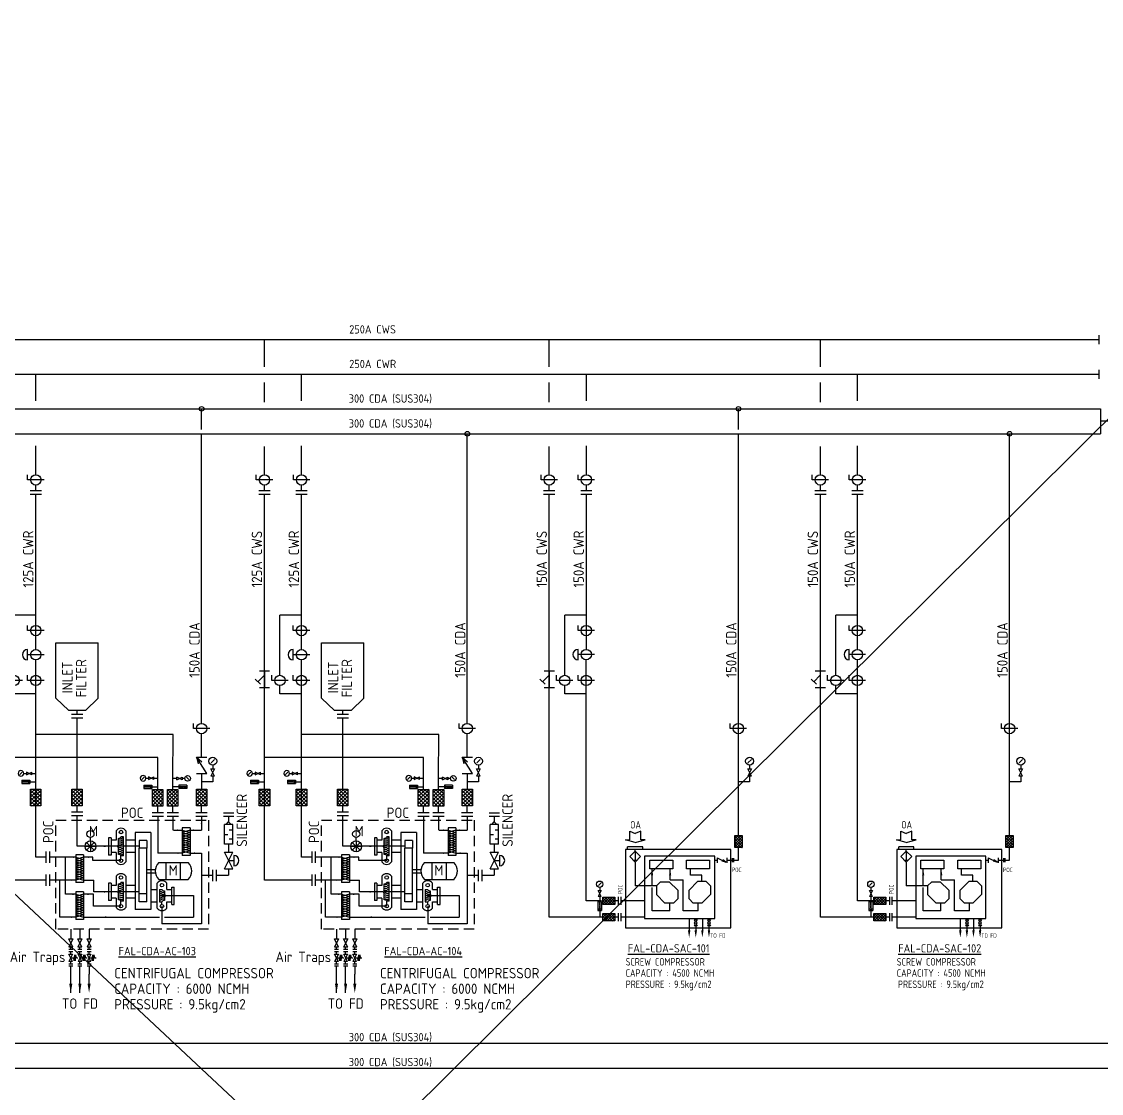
# Model space of a CAD drawing. Header units: millimetres. Extents: x -418 to 883, y -30 to 1351.
# Drawn here: x 184 to 444.1, y 337.2 to 595.3 of the extents above; entities that cross this region are included whole.
import ezdxf
from ezdxf.enums import TextEntityAlignment as Align

# ---------------------------------------------------------------- set-up
doc = ezdxf.new("R2010")
doc.units = ezdxf.units.MM
doc.header["$LTSCALE"] = 10
doc.linetypes.add('HIDDEN', pattern=[0.375, 0.25, -0.125])
for name, color, linetype in [('m-eqpm-txt', 4, 'Continuous'), ('U-CDA-EQ', 22, 'Continuous'), ('U-CDA-EQ-P2', 9, 'Continuous'), ('U-CDA-EQ-TXT', 4, 'Continuous'), ('U-CDA-PIPE', 203, 'Continuous'), ('U-CDA-TXT', 3, 'Continuous'), ('U-CDA-TXT-01', 3, 'Continuous'), ('U-CDA-V', 2, 'Continuous'), ('U-CH-PIPE', 130, 'Continuous'), ('U-CH-V', 2, 'Continuous'), ('U-CW-PIPE', 30, 'Continuous'), ('U-CW-TXT', 3, 'Continuous'), ('U-CW-V', 3, 'Continuous')]:
    doc.layers.add(name, color=color, linetype=linetype)
doc.styles.add('AA-TXT', font='isocp.shx', dxfattribs={"bigfont": 'chineset.shx'})

# ---------------------------------------------------------------- blocks, each defined once
blk = doc.blocks.new('A$C05D23F1C')
at = {"layer": 'U-CW-V', "color": 2}
for p, q in [((1.25, 0), (1.25, 3.95)), ((1.25, 3.95), (2.5, 3.95))]:
    blk.add_line(p, q, dxfattribs=at)
blk.add_circle((1.25, 1.98), 1.25, dxfattribs=at)
blk = doc.blocks.new('A$C5D640173')
at = {"layer": 'U-CDA-V'}
for p, q in [((0, 0), (0, 2.72)), ((0.88, 0), (0.88, 2.72))]:
    blk.add_line(p, q, dxfattribs=at)
blk = doc.blocks.new('A$C365B31E3')
at = {"layer": 'U-CH-V'}
h = blk.add_hatch(dxfattribs=at)
h.set_pattern_fill('ANSI37', color=2, scale=5, style=0)
h.set_pattern_definition([(45, (-252.0458, -353.4498), (-0.4419417, 0.4419417), []), (135, (-252.0458, -353.4498), (-0.4419417, -0.4419417), [])])
h.paths.add_polyline_path([(0, 2.5), (4, 2.5), (4, 0), (0, 0)])
at = {"layer": 'U-CH-V', "color": 2}
for p, q in [((0, 2.5), (4, 2.5)), ((0, 0), (0, 2.5)), ((4, 0), (0, 0)), ((4, 2.5), (4, 0))]:
    blk.add_line(p, q, dxfattribs=at)
blk = doc.blocks.new('A$C63832B58')
at = {"layer": 'U-CH-V'}
for p, q in [((-0.63, 2.56), (-0.63, -0.46)), ((-0.63, 2.56), (-0.63, -0.46)), ((-0.63, 2.56), (0.63, 2.56)), ((-0.63, 2.56), (0.63, 2.56)), ((-0.25, 2.15), (0.25, 2.15)), ((-0.25, 2.15), (0.25, 2.15)), ((-0.25, 1.65), (0.25, 1.65)), ((-0.25, 1.65), (0.25, 1.65)), ((-0.25, 1.14), (0.25, 1.14)), ((-0.25, 1.14), (0.25, 1.14)), ((-0.25, 0.64), (0.25, 0.64)), ((-0.25, 0.64), (0.25, 0.64)), ((0, 2.29), (0, 0.22)), ((0, 2.29), (0, 0.22)), ((0.63, 2.56), (0.63, -0.46)), ((0.63, 2.56), (0.63, -0.46)), ((-0.63, -0.46), (0.63, -0.46)), ((-0.63, -0.46), (0.63, -0.46)), ((0, -0.46), (0, -2.69)), ((0, -0.46), (0, -2.69))]:
    blk.add_line(p, q, dxfattribs=at)
blk.add_circle((0, 0), 0.223, dxfattribs=at)
blk.add_circle((0, 0), 0.223, dxfattribs=at)
blk = doc.blocks.new('A$C66643FB5')
at = {"layer": 'U-CW-V', "color": 2}
for p, q in [((0.6, 5.11), (1.52, 6.03)), ((1.06, 4.51), (1.06, 3.5)), ((1.56, 3.5), (0.56, 1.5)), ((1.56, 1.5), (0.56, 3.5)), ((0.56, 3.5), (1.56, 3.5)), ((1.56, 1.5), (0.56, 1.5)), ((1.06, 1.5), (1.06, 0))]:
    blk.add_line(p, q, dxfattribs=at)
blk.add_circle((1.06, 5.57), 1.06, dxfattribs=at)
blk = doc.blocks.new('A$Cd9908ede')
at = {"layer": 'U-CDA-EQ'}
h = blk.add_hatch(dxfattribs=at)
h.set_pattern_fill('ANSI37', color=2, scale=5, angle=-90, style=0)
h.set_pattern_definition([(315, (-350.45856, 305.08475), (0.4419417, 0.4419417), []), (45, (-350.45856, 305.08475), (-0.4419417, 0.4419417), [])])
h.paths.add_polyline_path([(5.5, 53.04), (5.5, 49.04), (2.99, 49.04), (2.99, 53.04)])
h = blk.add_hatch(dxfattribs=at)
h.set_pattern_fill('ANSI37', color=2, scale=5, angle=-90, style=0)
h.set_pattern_definition([(315, (-341.54004, 305.08475), (0.4419417, 0.4419417), []), (45, (-341.54004, 305.08475), (-0.4419417, 0.4419417), [])])
h.paths.add_polyline_path([(14.41, 53.04), (14.41, 49.04), (11.91, 49.04), (11.91, 53.04)])
h = blk.add_hatch(dxfattribs=at)
h.set_pattern_fill('ANSI37', color=2, scale=5, angle=-90, style=0)
h.set_pattern_definition([(315, (-331.60216, 305.08475), (0.4419417, 0.4419417), []), (45, (-331.60216, 305.08475), (-0.4419417, 0.4419417), [])])
h.paths.add_polyline_path([(24.35, 53.04), (24.35, 49.04), (21.85, 49.04), (21.85, 53.04)])
for p, q in [((18, 88.33), (28.2, 88.33)), ((18, 74.95), (18, 88.33)), ((28.2, 74.95), (28.2, 88.33)), ((18, 74.95), (21.1, 71.97)), ((28.2, 74.95), (25.1, 71.97)), ((25.1, 71.97), (21.1, 71.97)), ((23.1, 71.07), (23.1, 71.97)), ((58.4, 47.36), (60.83, 47.36)), ((58.4, 46.57), (60.83, 46.57)), ((60.62, 44.53), (58.6, 44.53)), ((58.6, 39.82), (58.6, 44.53)), ((59.01, 44.53), (59.61, 45.18)), ((59.61, 46.57), (59.61, 45.18)), ((60.22, 44.53), (59.61, 45.18)), ((60.62, 39.82), (60.62, 44.53)), ((32.49, 43.04), (32.49, 40.78)), ((34.86, 43.04), (34.86, 35.54)), ((37.11, 42.59), (37.11, 24.1)), ((40.84, 42.59), (37.11, 42.59)), ((40.84, 42.59), (40.84, 24.1)), ((46.34, 43.17), (48.46, 43.17)), ((48.46, 43.76), (48.46, 37.06)), ((50.32, 43.76), (48.46, 43.76)), ((48.46, 43.17), (50.32, 42.62)), ((50.32, 43.17), (48.46, 42.62)), ((50.32, 42.62), (48.46, 42.06)), ((48.46, 42.62), (50.32, 42.06)), ((48.46, 42.06), (50.32, 41.51)), ((50.32, 42.06), (48.46, 41.51)), ((50.32, 43.76), (50.32, 37.06)), ((50.32, 43.17), (53.1, 43.17)), ((58.6, 42.17), (59.4, 42.17)), ((59.78, 43.29), (60.62, 43.29)), ((32.83, 39.29), (24.02, 39.29)), ((25.01, 39.29), (27.64, 39.29)), ((25.4, 40.22), (27.26, 38.36)), ((25.4, 38.36), (27.26, 40.22)), ((26.33, 40.6), (26.33, 41.41)), ((26.33, 40.6), (26.33, 37.97)), ((30.71, 41.37), (30.71, 37.2)), ((31.3, 41.37), (30.71, 41.37)), ((31.3, 41.37), (31.3, 37.2)), ((32.49, 40.78), (31.3, 40.78)), ((33.08, 37.36), (33.08, 41.21)), ((34.28, 39.29), (33.08, 39.29)), ((34.28, 41.55), (33.68, 41.55)), ((34.28, 41.23), (33.85, 41.23)), ((34.28, 40.75), (33.85, 40.75)), ((34.28, 40.27), (33.85, 40.27)), ((34.28, 39.79), (33.85, 39.79)), ((34.28, 37.03), (34.28, 41.55)), ((38.04, 39.29), (34.28, 39.29)), ((37.11, 40.78), (34.86, 40.78)), ((39.91, 40.73), (38.04, 40.73)), ((38.04, 40.73), (38.04, 38.87)), ((39.91, 40.73), (39.91, 38.87)), ((50.32, 41.51), (48.46, 40.96)), ((48.46, 41.51), (50.32, 40.96)), ((48.46, 40.96), (50.32, 40.41)), ((50.32, 40.96), (48.46, 40.41)), ((50.32, 40.41), (48.46, 39.86)), ((48.46, 40.41), (50.32, 39.86)), ((48.46, 39.86), (50.32, 39.3)), ((50.32, 39.86), (48.46, 39.3)), ((50.32, 39.3), (48.46, 38.75)), ((48.46, 39.3), (50.32, 38.75)), ((60.62, 39.82), (58.6, 39.82)), ((59.78, 41.06), (60.62, 41.06)), ((20.34, 27.76), (20.34, 36.69)), ((22.83, 37.28), (22.83, 30.58)), ((24.69, 37.28), (22.83, 37.28)), ((24.69, 36.69), (22.83, 36.14)), ((22.83, 36.69), (24.69, 36.14)), ((24.69, 37.28), (24.69, 30.58)), ((26.94, 36.69), (24.69, 36.69)), ((26.94, 35.84), (26.94, 36.69)), ((31.3, 37.2), (30.71, 37.2)), ((32.49, 37.8), (31.3, 37.8)), ((32.49, 37.8), (32.49, 35.54)), ((33.68, 36.27), (33.68, 37.03)), ((34.28, 37.03), (33.68, 37.03)), ((34.28, 38.79), (33.85, 38.79)), ((34.28, 38.31), (33.85, 38.31)), ((34.28, 37.83), (33.85, 37.83)), ((34.28, 37.35), (33.85, 37.35)), ((37.11, 37.8), (34.86, 37.8)), ((38.04, 27.82), (38.04, 38.87)), ((39.91, 38.87), (38.04, 38.87)), ((39.91, 27.82), (39.91, 38.87)), ((48.46, 37.65), (42.56, 37.65)), ((48.46, 37.65), (46.34, 37.65)), ((48.46, 38.75), (50.32, 38.2)), ((50.32, 38.75), (48.46, 38.2)), ((50.32, 38.2), (48.46, 37.65)), ((48.46, 38.2), (50.32, 37.65)), ((50.32, 37.06), (48.46, 37.06)), ((50.32, 37.65), (53.1, 37.65)), ((53.1, 37.65), (53.1, 20.63)), ((60.59, 33.86), (58.59, 37.86)), ((58.59, 33.86), (60.59, 37.86)), ((58.59, 37.86), (60.59, 37.86)), ((60.59, 37.86), (60.59, 37.86)), ((60.85, 37.11), (60.85, 34.6)), ((22.83, 36.14), (24.69, 35.59)), ((24.69, 36.14), (22.83, 35.59)), ((24.69, 35.59), (22.83, 35.03)), ((22.83, 35.59), (24.69, 35.03)), ((22.83, 35.03), (24.69, 34.48)), ((24.69, 35.03), (22.83, 34.48)), ((24.69, 34.48), (22.83, 33.93)), ((22.83, 34.48), (24.69, 33.93)), ((22.83, 33.93), (24.69, 33.38)), ((24.69, 33.93), (22.83, 33.38)), ((33.68, 35.84), (26.94, 35.84)), ((42.79, 35.39), (49.9, 35.39)), ((44.52, 35.39), (44.52, 31.31)), ((47.98, 35.39), (47.98, 31.31)), ((58.59, 33.86), (60.59, 33.86)), ((59.59, 35.86), (60.85, 35.86)), ((24.69, 33.38), (22.83, 32.83)), ((22.83, 33.38), (24.69, 32.83)), ((22.83, 32.83), (24.69, 32.27)), ((24.69, 32.83), (22.83, 32.27)), ((24.69, 32.27), (22.83, 31.72)), ((22.83, 32.27), (24.69, 31.72)), ((22.83, 31.72), (24.69, 31.17)), ((24.69, 31.72), (22.83, 31.17)), ((32.49, 32.08), (32.49, 29.82)), ((34.86, 32.08), (34.86, 24.58)), ((39.91, 33.72), (41.97, 33.72)), ((39.91, 32.91), (41.97, 32.91)), ((42.79, 31.31), (49.9, 31.31)), ((18.93, 22.24), (18.93, 31.17)), ((24.69, 30.58), (22.83, 30.58)), ((24.69, 31.17), (27.12, 31.17)), ((27.12, 28.33), (27.12, 31.17)), ((30.71, 30.42), (30.71, 26.25)), ((31.3, 30.42), (30.71, 30.42)), ((31.3, 30.42), (31.3, 26.25)), ((32.49, 29.82), (31.3, 29.82)), ((33.08, 26.4), (33.08, 30.26)), ((34.28, 30.59), (33.68, 30.59)), ((34.28, 30.27), (33.85, 30.27)), ((34.28, 29.79), (33.85, 29.79)), ((34.28, 29.31), (33.85, 29.31)), ((34.28, 28.83), (33.85, 28.83)), ((34.28, 26.07), (34.28, 30.59)), ((37.11, 29.82), (34.86, 29.82)), ((40.84, 28.9), (42.37, 28.9)), ((42.37, 24.43), (42.37, 30.39)), ((42.96, 28.9), (42.96, 25.92)), ((42.96, 28.9), (43.56, 28.9)), ((44.74, 28.9), (44.74, 30.39)), ((44.74, 28.9), (45.93, 28.9)), ((45.93, 25.32), (45.93, 29.49)), ((45.93, 29.49), (46.53, 29.49)), ((46.53, 25.32), (46.53, 29.49)), ((22.83, 27.76), (20.34, 27.76)), ((22.83, 28.35), (22.83, 21.65)), ((24.69, 28.35), (22.83, 28.35)), ((22.83, 27.76), (24.69, 27.21)), ((24.69, 27.76), (22.83, 27.21)), ((24.69, 27.21), (22.83, 26.65)), ((22.83, 27.21), (24.69, 26.65)), ((22.83, 26.65), (24.69, 26.1)), ((24.69, 26.65), (22.83, 26.1)), ((24.69, 26.1), (22.83, 25.55)), ((22.83, 26.1), (24.69, 25.55)), ((24.69, 28.35), (24.69, 21.65)), ((27.09, 27.76), (24.69, 27.76)), ((27.09, 24.87), (27.09, 27.76)), ((32.79, 28.33), (27.12, 28.33)), ((31.3, 26.25), (30.71, 26.25)), ((32.49, 26.84), (31.3, 26.84)), ((32.49, 26.84), (32.49, 24.58)), ((34.28, 28.33), (33.08, 28.33)), ((33.68, 25.31), (33.68, 26.07)), ((34.28, 26.07), (33.68, 26.07)), ((34.28, 27.83), (33.85, 27.83)), ((34.28, 27.35), (33.85, 27.35)), ((34.28, 26.87), (33.85, 26.87)), ((34.28, 26.39), (33.85, 26.39)), ((38.04, 28.33), (34.28, 28.33)), ((37.11, 26.84), (34.86, 26.84)), ((39.91, 27.82), (38.04, 27.82)), ((38.04, 25.96), (38.04, 27.82)), ((39.91, 25.96), (39.91, 27.82)), ((42.96, 28.39), (43.38, 28.39)), ((42.96, 27.9), (43.38, 27.9)), ((42.96, 27.41), (44.15, 27.41)), ((42.96, 26.91), (43.38, 26.91)), ((42.96, 26.43), (43.38, 26.43)), ((44.15, 28.56), (44.15, 26.25)), ((44.41, 27.41), (51.13, 27.41)), ((51.13, 27.41), (51.13, 22.24)), ((22.83, 25.55), (24.69, 25)), ((24.69, 25.55), (22.83, 25)), ((24.69, 25), (22.83, 24.45)), ((22.83, 25), (24.69, 24.45)), ((22.83, 24.45), (24.69, 23.89)), ((24.69, 24.45), (22.83, 23.89)), ((24.69, 23.89), (22.83, 23.34)), ((22.83, 23.89), (24.69, 23.34)), ((33.68, 24.87), (27.09, 24.87)), ((40.84, 24.1), (37.11, 24.1)), ((39.91, 25.96), (38.04, 25.96)), ((40.84, 25.92), (42.37, 25.92)), ((42.96, 25.92), (43.56, 25.92)), ((43.56, 25.3), (43.56, 25.92)), ((43.56, 24.87), (43.56, 20.63)), ((44.74, 24.43), (44.74, 25.92)), ((44.74, 25.92), (45.93, 25.92)), ((45.93, 25.32), (46.53, 25.32)), ((22.83, 22.24), (18.93, 22.24)), ((22.83, 23.34), (24.69, 22.79)), ((24.69, 23.34), (22.83, 22.79)), ((24.69, 22.79), (22.83, 22.24)), ((22.83, 22.79), (24.69, 22.24)), ((24.69, 21.65), (22.83, 21.65)), ((24.69, 22.24), (42.98, 22.24)), ((44.13, 22.24), (51.13, 22.24)), ((53.1, 20.63), (43.56, 20.63))]:
    blk.add_line(p, q, dxfattribs=at)
at = {"layer": 'U-CDA-EQ', "color": 2}
for p, q in [((24.46, 71.07), (21.74, 71.07)), ((24.46, 70.18), (21.74, 70.18)), ((2.99, 49.04), (2.99, 53.04)), ((2.99, 53.04), (5.5, 53.04)), ((5.5, 53.04), (5.5, 49.04)), ((11.91, 49.04), (11.91, 53.04)), ((11.91, 53.04), (14.41, 53.04)), ((14.41, 53.04), (14.41, 49.04)), ((21.85, 49.04), (21.85, 53.04)), ((21.85, 53.04), (24.35, 53.04)), ((24.35, 53.04), (24.35, 49.04)), ((5.5, 49.04), (2.99, 49.04)), ((14.41, 49.04), (11.91, 49.04)), ((24.46, 47.48), (21.74, 47.48)), ((24.35, 49.04), (21.85, 49.04)), ((24.46, 46.6), (21.74, 46.6))]:
    blk.add_line(p, q, dxfattribs=at)
at = {"layer": 'U-CDA-EQ', "color": 22}
for p, q in [((23.1, 39.29), (23.1, 46.6)), ((25.01, 39.29), (23.1, 39.29))]:
    blk.add_line(p, q, dxfattribs=at)
at = {"layer": 'U-CDA-EQ', "color": 9}
blk.add_line((23.1, 39.29), (23.1, 44.4), dxfattribs=at)
at = {"layer": 'U-CDA-EQ', "color": 22, "linetype": 'HIDDEN'}
blk.add_lwpolyline([(17.99, 19.33), (17.99, 45.56), (54.74, 45.56), (54.74, 19.33)], close=True, dxfattribs=at)
at = {"layer": 'U-CDA-EQ'}
for points in [[(53.1, 45.88, 0, 0.394, 0), (53.1, 44.7, 0, 0, 0)], [(48.46, 43.17, 0, 0.394, 0), (47.28, 43.17, 0, 0, 0)], [(52.32, 43.17, 0, 0.394, 0), (51.14, 43.17, 0, 0, 0)], [(30.71, 39.29, 0, 0.394, 0), (29.52, 39.29, 0, 0, 0)], [(24.69, 36.69, 0, 0.394, 0), (25.87, 36.69, 0, 0, 0)], [(46.34, 37.65, 0, 0.394, 0), (47.52, 37.65, 0, 0, 0)], [(50.32, 37.65, 0, 0.394, 0), (51.5, 37.65, 0, 0, 0)], [(22.83, 31.17, 0, 0.394, 0), (21.64, 31.17, 0, 0, 0)], [(24.69, 27.76, 0, 0.394, 0), (25.87, 27.76, 0, 0, 0)], [(30.75, 28.33, 0, 0.394, 0), (29.57, 28.33, 0, 0, 0)], [(46.53, 27.41, 0, 0.394, 0), (47.71, 27.41, 0, 0, 0)], [(22.83, 22.24, 0, 0.394, 0), (21.64, 22.24, 0, 0, 0)], [(31.02, 22.24, 0, 0.394, 0), (29.84, 22.24, 0, 0, 0)]]:
    blk.add_lwpolyline(points, format="xyseb", dxfattribs=at)
at = {"layer": 'U-CDA-EQ', "color": 9}
for points in [[(21.09, 36.69, 0, 0.394, 0), (22.27, 36.69, 0, 0, 0)], [(21.09, 27.76, 0, 0.394, 0), (22.27, 27.76, 0, 0, 0)]]:
    blk.add_lwpolyline(points, format="xyseb", dxfattribs=at)
at = {"layer": 'U-CDA-EQ'}
for centre, radius in [((26.33, 42.26), 0.845), ((33.68, 42.73), 0.429), ((26.33, 39.29), 1.31), ((33.68, 35.84), 0.429), ((33.68, 31.78), 0.429), ((43.56, 29.94), 0.429), ((33.68, 24.88), 0.429), ((43.56, 24.87), 0.429)]:
    blk.add_circle(centre, radius, dxfattribs=at)
for centre, radius, start, end in [((33.68, 42.17), 1.47, 36.1978, 143.8022), ((33.08, 39.29), 0.253, 90, 270), ((33.15, 41.8), 0.589, 263.7967, 334.7013), ((33.36, 41.86), 0.807, 250.2833, 308.0313), ((33.36, 41.38), 0.807, 250.2833, 308.0313), ((33.36, 40.9), 0.807, 250.2833, 308.0313), ((33.36, 40.42), 0.807, 250.2833, 308.0313), ((33.36, 38.15), 0.807, 51.9687, 109.7167), ((33.36, 37.67), 0.807, 51.9687, 109.7167), ((33.36, 37.19), 0.807, 51.9687, 109.7167), ((33.36, 36.71), 0.807, 51.9687, 109.7167), ((33.15, 36.77), 0.589, 25.2987, 96.2033), ((60.85, 35.86), 1.26, 270, 90), ((33.68, 36.4), 1.47, 216.1978, 323.8022), ((44.82, 33.35), 2.88, 135, 225), ((47.86, 33.35), 2.88, 315, 45), ((33.68, 31.22), 1.47, 36.1978, 143.8022), ((33.15, 30.84), 0.589, 263.7967, 334.7013), ((33.36, 30.91), 0.807, 250.2833, 308.0313), ((33.36, 30.43), 0.807, 250.2833, 308.0313), ((33.36, 29.95), 0.807, 250.2833, 308.0313), ((33.36, 29.47), 0.807, 250.2833, 308.0313), ((43.56, 29.52), 1.47, 36.1978, 143.8022), ((44.09, 29.15), 0.589, 205.2987, 276.2033), ((33.08, 28.33), 0.253, 90, 270), ((33.36, 27.2), 0.807, 51.9687, 109.7167), ((33.36, 26.72), 0.807, 51.9687, 109.7167), ((33.36, 26.24), 0.807, 51.9687, 109.7167), ((33.36, 25.75), 0.807, 51.9687, 109.7167), ((33.15, 25.82), 0.589, 25.2987, 96.2033), ((43.88, 29.02), 0.807, 231.9687, 289.7167), ((43.88, 28.54), 0.807, 231.9687, 289.7167), ((43.88, 26.27), 0.807, 70.2833, 128.0313), ((43.88, 25.79), 0.807, 70.2833, 128.0313), ((44.09, 25.67), 0.589, 83.7967, 154.7013), ((44.15, 27.41), 0.253, 270, 90), ((33.68, 25.45), 1.47, 216.1978, 323.8022), ((43.56, 25.29), 1.47, 216.1978, 323.8022)]:
    blk.add_arc(centre, radius, start, end, dxfattribs=at)
at = {"layer": 'U-CDA-EQ-P2'}
for p, q in [((42.56, 46.46), (42.56, 37.65)), ((46.16, 46.46), (46.16, 43.17)), ((53.1, 46.46), (53.1, 43.17)), ((22.83, 36.69), (16.49, 36.69)), ((55.78, 32.28), (53.1, 32.28)), ((22.83, 31.17), (16.49, 31.17))]:
    blk.add_line(p, q, dxfattribs=at)
at = {"layer": 'U-CDA-PIPE'}
for p, q in [((53.1, 68.98), (53.1, 138.66)), ((23.1, 53.04), (23.1, 70.18)), ((53.1, 60.8), (53.1, 66.29)), ((53.1, 56.8), (53.1, 53.05)), ((23.1, 47.48), (23.1, 49.04)), ((53.1, 47.34), (53.1, 49.05)), ((59.59, 39.82), (59.59, 37.86)), ((59.59, 33.86), (59.59, 32.32)), ((56.66, 32.32), (59.59, 32.32))]:
    blk.add_line(p, q, dxfattribs=at)
at = {"layer": 'U-CDA-V'}
for p, q in [((5.48, 81.44), (3.01, 81.44)), ((4.23, 81.44), (4.23, 77.44)), ((2.01, 79.57), (3.28, 78.31)), ((2.01, 79.57), (3.28, 78.31)), ((4.23, 80.53), (2.64, 78.94)), ((5.48, 77.44), (3.01, 77.44)), ((51.85, 60.8), (53.13, 59.68)), ((51.85, 60.8), (52.29, 59.15)), ((51.85, 60.8), (54.35, 60.8)), ((54.35, 56.8), (51.85, 60.8)), ((55.39, 59.4), (56.21, 60.22)), ((56.24, 57.96), (55.35, 56.17)), ((56.24, 56.17), (55.35, 57.96)), ((55.35, 57.96), (56.24, 57.96)), ((55.8, 58.86), (55.8, 57.96)), ((51.85, 56.8), (54.35, 56.8)), ((55.8, 54.82), (53.1, 54.82)), ((56.24, 56.17), (55.35, 56.17)), ((55.8, 56.17), (55.8, 54.82))]:
    blk.add_line(p, q, dxfattribs=at)
blk.add_circle((55.8, 59.81), 0.952, dxfattribs=at)
at = {"layer": 'U-CH-PIPE'}
for p, q in [((4.24, 128.78), (4.24, 134.91)), ((13.18, 128.78), (13.18, 135.2)), ((4.24, 124.98), (4.24, 126.18)), ((13.18, 124.98), (13.18, 126.18)), ((4.24, 31.17), (4.24, 124.1)), ((13.18, 86.7), (13.18, 124.1)), ((7.97, 80.49), (7.97, 94.93)), ((13.16, 94.93), (7.97, 94.93)), ((13.16, 36.69), (13.16, 84.2)), ((7.97, 75.98), (7.97, 77.99)), ((13.16, 75.98), (7.97, 75.98)), ((46.22, 66.24), (13.16, 66.24)), ((46.16, 55.63), (46.22, 66.24)), ((42.56, 60.72), (4.24, 60.72)), ((42.56, 53), (42.56, 60.72)), ((46.16, 53), (46.16, 55.63)), ((15.61, 36.69), (13.16, 36.69)), ((15.61, 31.17), (4.24, 31.17))]:
    blk.add_line(p, q, dxfattribs=at)
at = {"layer": 'U-CH-PIPE', "linetype": 'HIDDEN'}
for p, q in [((42.56, 47.29), (42.56, 49)), ((46.16, 47.29), (46.16, 49))]:
    blk.add_line(p, q, dxfattribs=at)
at = {"layer": 'U-CH-V'}
for p, q in [((22.09, 17.03), (21.09, 15.03)), ((22.09, 15.03), (21.09, 17.03)), ((21.09, 17.03), (22.09, 17.03)), ((23.29, 17.03), (24.29, 17.03)), ((24.29, 15.03), (23.29, 17.03)), ((24.29, 17.03), (23.29, 15.03)), ((26.5, 17.03), (25.5, 15.03)), ((26.5, 15.03), (25.5, 17.03)), ((25.5, 17.03), (26.5, 17.03)), ((22.09, 15.03), (21.09, 15.03)), ((21.09, 14.51), (22.09, 14.51)), ((22.09, 13.89), (21.09, 13.89)), ((22.04, 11.52), (21.14, 13.31)), ((22.04, 13.31), (21.14, 11.52)), ((21.14, 13.31), (22.04, 13.31)), ((22.37, 11.7), (22.53, 13.12)), ((22.69, 11.7), (22.53, 13.12)), ((22.69, 11.7), (22.84, 13.12)), ((23, 12.41), (22.84, 13.12)), ((24.29, 15.03), (23.29, 15.03)), ((23.29, 14.51), (24.29, 14.51)), ((24.29, 13.89), (23.29, 13.89)), ((23.35, 13.31), (24.24, 13.31)), ((24.24, 13.31), (23.35, 11.52)), ((24.24, 11.52), (23.35, 13.31)), ((24.58, 11.7), (24.74, 13.12)), ((24.89, 11.7), (24.74, 13.12)), ((24.89, 11.7), (25.05, 13.12)), ((25.21, 12.41), (25.05, 13.12)), ((26.5, 15.03), (25.5, 15.03)), ((25.5, 14.51), (26.5, 14.51)), ((26.5, 13.89), (25.5, 13.89)), ((26.45, 11.52), (25.55, 13.31)), ((26.45, 13.31), (25.55, 11.52)), ((25.55, 13.31), (26.45, 13.31)), ((26.78, 11.7), (26.94, 13.12)), ((27.1, 11.7), (26.94, 13.12)), ((27.1, 11.7), (27.26, 13.12)), ((27.41, 12.41), (27.26, 13.12)), ((21.09, 11.02), (22.09, 11.02)), ((22.04, 11.52), (21.14, 11.52)), ((21.59, 12.41), (22.29, 12.41)), ((22.37, 11.7), (22.29, 12.41)), ((23, 12.41), (23.32, 12.41)), ((23.29, 11.02), (24.29, 11.02)), ((24.24, 11.52), (23.35, 11.52)), ((23.79, 12.41), (24.5, 12.41)), ((24.58, 11.7), (24.5, 12.41)), ((25.21, 12.41), (25.52, 12.41)), ((25.5, 11.02), (26.5, 11.02)), ((26.45, 11.52), (25.55, 11.52)), ((26, 12.41), (26.71, 12.41)), ((26.78, 11.7), (26.71, 12.41)), ((27.41, 12.41), (27.73, 12.41)), ((22.09, 10.4), (21.09, 10.4)), ((24.29, 10.4), (23.29, 10.4)), ((26.5, 10.4), (25.5, 10.4))]:
    blk.add_line(p, q, dxfattribs=at)
for points in [[(21.59, 3.97, 0, 0.737, 0), (21.59, 6.18, 0, 0, 0)], [(23.79, 3.97, 0, 0.737, 0), (23.79, 6.18, 0, 0, 0)], [(26, 3.97, 0, 0.737, 0), (26, 6.18, 0, 0, 0)]]:
    blk.add_lwpolyline(points, format="xyseb", dxfattribs=at)
at = {"layer": 'U-CW-PIPE', "color": 22}
for p, q in [((21.59, 19.33), (21.59, 17.03)), ((23.79, 19.33), (23.79, 17.03)), ((26, 19.33), (26, 17.03))]:
    blk.add_line(p, q, dxfattribs=at)
at = {"layer": 'U-CW-PIPE'}
for p, q in [((21.59, 14.51), (21.59, 15.03)), ((21.59, 13.31), (21.59, 13.89)), ((23.79, 14.51), (23.79, 15.03)), ((23.79, 13.31), (23.79, 13.89)), ((26, 14.51), (26, 15.03)), ((26, 13.31), (26, 13.89)), ((21.59, 11.02), (21.59, 11.52)), ((23.79, 11.02), (23.79, 11.52)), ((26, 11.02), (26, 11.52)), ((21.59, 8.53), (21.59, 10.4)), ((21.59, 3.97), (21.59, 8.53)), ((23.79, 3.97), (23.79, 10.4)), ((26, 10.4), (26, 8.53)), ((26, 6.18), (26, 8.53))]:
    blk.add_line(p, q, dxfattribs=at)
at = {"layer": 'U-CW-V', "color": 2}
for p, q in [((11.19, 84.2), (11.19, 86.71)), ((15.14, 85.45), (11.19, 85.45))]:
    blk.add_line(p, q, dxfattribs=at)
blk.add_circle((13.16, 85.45), 1.25, dxfattribs=at)
blk.add_arc((11.19, 85.45), 1.25, 90, 270, dxfattribs=at)
at = {"layer": 'U-CDA-TXT', "rotation": 90}
for p in [(43.91, 46.46), (47.52, 46.46), (54.46, 46.46)]:
    blk.add_blockref('A$C5D640173', p, dxfattribs=at)
at = {"layer": 'U-CDA-V'}
for name, p, rotation in [('A$C05D23F1C', (6.22, 126.28), 90), ('A$C05D23F1C', (15.15, 126.28), 90), ('A$C5D640173', (2.88, 124.98), 270), ('A$C5D640173', (11.82, 124.98), 270), ('A$C05D23F1C', (55.08, 66.39), 90), ('A$C365B31E3', (51.85, 53.05), 270), ('A$C5D640173', (16.49, 38.05), 180), ('A$C5D640173', (16.49, 32.53), 180)]:
    blk.add_blockref(name, p, dxfattribs=dict(at, rotation=rotation))
at = {"layer": 'U-CDA-V', "linetype": 'HIDDEN'}
for name, p, rotation in [('A$C05D23F1C', (15.14, 89.99), 90), ('A$C05D23F1C', (9.94, 77.99), 90), ('A$C05D23F1C', (15.14, 77.99), 90), ('A$C365B31E3', (41.3, 53), 270), ('A$C365B31E3', (44.91, 53), 270)]:
    blk.add_blockref(name, p, dxfattribs=dict(at, rotation=rotation))
at = {"layer": 'U-CDA-V', "zscale": 0.6399999999999864}
for name, p, xscale, yscale, rotation in [('A$C66643FB5', (4.24, 57.54), -0.6399999999999879, 0.6399999999999879, 90), ('A$C66643FB5', (13.16, 57.54), -0.6399999999999879, 0.6399999999999879, 90), ('A$C63832B58', (2.52, 54.83), -0.6399999999999879, 0.6399999999999879, 90), ('A$C63832B58', (11.44, 54.83), -0.6399999999999879, 0.6399999999999879, 90), ('A$C66643FB5', (42.56, 56.36), -0.6399999999999879, 0.6399999999999879, 90), ('A$C66643FB5', (46.17, 56.34), 0.6399999999999864, 0.6399999999999864, 270), ('A$C63832B58', (40.84, 53.65), -0.6399999999999879, 0.6399999999999879, 90), ('A$C63832B58', (47.89, 53.63), 0.6399999999999864, 0.6399999999999864, 270)]:
    blk.add_blockref(name, p, dxfattribs=dict(at, xscale=xscale, yscale=yscale, rotation=rotation))
at = {"layer": 'U-CDA-V', "xscale": -1}
blk.add_blockref('A$C5D640173', (56.66, 30.92), dxfattribs=at)
at = {"layer": 'U-CDA-EQ', "style": 'AA-TXT'}
for s, p in [('INLET', (22.02, 76.12)), ('FILTER', (25.33, 75.19))]:
    blk.add_text(s, height=2.5, rotation=90, dxfattribs=at).set_placement(p)
for p in [(25.95, 41.71), (45.16, 32.26)]:
    blk.add_text('M', height=2.5, dxfattribs=at).set_placement(p)
at = {"layer": 'U-CDA-EQ-TXT', "color": 3, "style": 'AA-TXT'}
for s, p in [('CENTRIFUGAL COMPRESSOR', (32.06, 7.5)), ('CAPACITY : 6000 NCMH', (32.06, 3.75)), ('PRESSURE : 9.5kg/cm2', (32.06, 0))]:
    blk.add_text(s, height=2.5, dxfattribs=at).set_placement(p)
at = {"layer": 'U-CDA-TXT', "style": 'AA-TXT'}
blk.add_text('POC', height=2.5, dxfattribs=at).set_placement((33.69, 46.13))
blk.add_text('POC', height=2.5, rotation=90, dxfattribs=at).set_placement((17.42, 40.1))
at = {"layer": 'U-CDA-TXT-01', "style": 'AA-TXT'}
for s, p in [('125A CWS', (3.67, 101.64)), ('125A CWR', (12.58, 101.62))]:
    blk.add_text(s, height=2.5, rotation=90, dxfattribs=at).set_placement(p)
blk.add_text('150A CDA', height=2.5, rotation=90, dxfattribs=at).set_placement((51.38, 86.57), align=Align.MIDDLE_CENTER)
for s, p in [('Air Traps', (6.89, 11.41)), ('TO FD', (19.47, 0.16))]:
    blk.add_text(s, height=2.5, dxfattribs=at).set_placement(p)
at = {"layer": 'U-CW-TXT', "style": 'AA-TXT'}
blk.add_text('SILENCER', height=2.5, rotation=90, dxfattribs=at).set_placement((64.06, 39.2))

msp = doc.modelspace()

# ---------------------------------------------------------------- linework, layer by layer
at = {"layer": 'U-CDA-EQ'}
for p, q in [((331.82, 397.64), (329.46, 398.28)), ((329.46, 398.28), (330.5, 398.28)), ((330.5, 400.33), (331.82, 399.79)), ((330.5, 398.28), (330.5, 400.33)), ((333.14, 400.33), (331.82, 399.79)), ((331.82, 397.64), (334.19, 398.28)), ((333.14, 398.28), (333.14, 400.33)), ((334.19, 398.28), (333.14, 398.28)), ((397.13, 397.64), (394.77, 398.28)), ((394.77, 398.28), (395.82, 398.28)), ((395.82, 400.33), (397.13, 399.79)), ((395.82, 398.28), (395.82, 400.33)), ((398.45, 400.33), (397.13, 399.79)), ((397.13, 397.64), (399.5, 398.28)), ((398.45, 398.28), (398.45, 400.33)), ((399.5, 398.28), (398.45, 398.28)), ((354.85, 395.94), (329.52, 395.94)), ((329.52, 395.94), (329.52, 377.06)), ((333.64, 396.55), (330, 396.55)), ((330, 395.94), (330, 396.55)), ((330.52, 394.2), (331.82, 395.51)), ((331.82, 395.51), (331.82, 395.94)), ((331.82, 395.51), (333.12, 394.2)), ((331.82, 395.51), (331.82, 393.37)), ((333.64, 395.94), (333.64, 396.55)), ((354.85, 377.06), (354.85, 395.94)), ((420.16, 395.94), (394.83, 395.94)), ((394.83, 395.94), (394.83, 377.06)), ((398.96, 396.55), (395.31, 396.55)), ((395.31, 395.94), (395.31, 396.55)), ((395.83, 394.2), (397.13, 395.51)), ((397.13, 395.51), (397.13, 395.94)), ((397.13, 395.51), (398.44, 394.2)), ((397.13, 395.51), (397.13, 393.37)), ((398.96, 395.94), (398.96, 396.55)), ((420.16, 377.06), (420.16, 395.94)), ((330.52, 394.2), (331.82, 392.9)), ((331.35, 393.37), (332.3, 393.37)), ((331.82, 392.9), (333.12, 394.2)), ((331.82, 392.9), (331.82, 387.13)), ((350.97, 394.35), (334.08, 394.35)), ((334.08, 394.35), (334.08, 379.29)), ((335.31, 393.32), (340.85, 393.32)), ((335.31, 391.26), (335.31, 393.32)), ((340.85, 393.32), (340.85, 391.26)), ((344.21, 393.32), (349.74, 393.32)), ((344.21, 391.26), (344.21, 393.32)), ((349.74, 393.32), (349.74, 391.26)), ((350.97, 379.29), (350.97, 394.35)), ((350.97, 393.32), (351.55, 393.32)), ((351.55, 393.91), (351.55, 392.73)), ((351.55, 393.91), (353.67, 392.88)), ((353.67, 392.88), (352.78, 393.12)), ((353.67, 392.88), (352.94, 393.43)), ((353.92, 393.91), (353.92, 392.73)), ((353.92, 393.32), (355.29, 393.32)), ((395.83, 394.2), (397.13, 392.9)), ((396.66, 393.37), (397.61, 393.37)), ((397.13, 392.9), (398.44, 394.2)), ((397.13, 392.9), (397.13, 387.13)), ((416.29, 394.35), (399.39, 394.35)), ((399.39, 394.35), (399.39, 379.29)), ((400.63, 393.32), (406.16, 393.32)), ((400.63, 391.26), (400.63, 393.32)), ((406.16, 393.32), (406.16, 391.26)), ((409.52, 393.32), (415.06, 393.32)), ((409.52, 391.26), (409.52, 393.32)), ((415.06, 393.32), (415.06, 391.26)), ((416.29, 379.29), (416.29, 394.35)), ((416.29, 393.32), (416.86, 393.32)), ((416.86, 393.91), (416.86, 392.73)), ((416.86, 393.91), (418.98, 392.88)), ((418.98, 392.88), (418.1, 393.12)), ((418.98, 392.88), (418.25, 393.43)), ((419.23, 393.91), (419.23, 392.73)), ((419.23, 393.32), (420.6, 393.32)), ((340.85, 391.26), (335.31, 391.26)), ((335.88, 387.41), (335.88, 391.26)), ((340.23, 388.65), (340.23, 391.26)), ((349.74, 391.26), (344.21, 391.26)), ((345.14, 389.7), (345.14, 391.26)), ((406.16, 391.26), (400.63, 391.26)), ((401.19, 387.41), (401.19, 391.26)), ((405.54, 388.65), (405.54, 391.26)), ((415.06, 391.26), (409.52, 391.26)), ((410.46, 389.7), (410.46, 391.26)), ((336.91, 387.13), (337.94, 388.16)), ((337.94, 388.16), (340.01, 388.16)), ((340.01, 388.16), (342.07, 386.1)), ((340.23, 388.65), (343.41, 388.65)), ((343.41, 381.14), (343.41, 388.65)), ((344.78, 386.12), (346.84, 388.18)), ((347.88, 389.7), (345.14, 389.7)), ((348.91, 388.18), (346.84, 388.18)), ((347.88, 388.18), (347.88, 389.7)), ((348.91, 388.18), (349.94, 387.15)), ((402.22, 387.13), (403.26, 388.16)), ((403.26, 388.16), (405.32, 388.16)), ((405.32, 388.16), (407.38, 386.1)), ((405.54, 388.65), (408.72, 388.65)), ((408.72, 381.14), (408.72, 388.65)), ((410.09, 386.12), (412.16, 388.18)), ((413.19, 389.7), (410.46, 389.7)), ((414.22, 388.18), (412.16, 388.18)), ((413.19, 388.18), (413.19, 389.7)), ((414.22, 388.18), (415.25, 387.15)), ((336.91, 387.13), (331.82, 387.13)), ((335.88, 381.13), (335.88, 386.79)), ((336.91, 387.13), (336.91, 385.07)), ((338.98, 383), (336.91, 385.07)), ((342.07, 386.1), (342.07, 384.04)), ((344.78, 384.05), (344.78, 386.12)), ((349.94, 385.09), (347.88, 383.02)), ((349.94, 387.15), (349.94, 385.09)), ((402.22, 387.13), (397.13, 387.13)), ((401.19, 381.13), (401.19, 386.79)), ((402.22, 387.13), (402.22, 385.07)), ((404.29, 383), (402.22, 385.07)), ((407.38, 386.1), (407.38, 384.04)), ((410.09, 384.05), (410.09, 386.12)), ((415.25, 385.09), (413.19, 383.02)), ((415.25, 387.15), (415.25, 385.09)), ((334.08, 383.55), (328.44, 383.55)), ((341.04, 383), (338.98, 383)), ((340.16, 381.13), (340.16, 383)), ((342.07, 384.04), (341.04, 383)), ((345.81, 383.02), (344.78, 384.05)), ((347.88, 383.02), (345.81, 383.02)), ((347, 381.14), (347, 383.02)), ((399.39, 383.55), (393.75, 383.55)), ((406.35, 383), (404.29, 383)), ((405.48, 381.13), (405.48, 383)), ((407.38, 384.04), (406.35, 383)), ((411.13, 383.02), (410.09, 384.05)), ((413.19, 383.02), (411.13, 383.02)), ((412.32, 381.14), (412.32, 383.02)), ((340.16, 381.13), (335.88, 381.13)), ((347, 381.14), (343.41, 381.14)), ((405.48, 381.13), (401.19, 381.13)), ((412.32, 381.14), (408.72, 381.14)), ((334.08, 379.62), (328.44, 379.62)), ((334.08, 379.29), (350.97, 379.29)), ((399.39, 379.62), (393.75, 379.62)), ((399.39, 379.29), (416.29, 379.29)), ((329.52, 377.06), (354.85, 377.06)), ((394.83, 377.06), (420.16, 377.06))]:
    msp.add_line(p, q, dxfattribs=at)
for points in [[(335.88, 391.26, 0, 0.531, 0), (335.88, 389.67, 0, 0, 0)], [(340.23, 391.26, 0, 0.531, 0), (340.23, 389.67, 0, 0, 0)], [(401.19, 391.26, 0, 0.531, 0), (401.19, 389.67, 0, 0, 0)], [(405.54, 391.26, 0, 0.531, 0), (405.54, 389.67, 0, 0, 0)]]:
    msp.add_lwpolyline(points, format="xyseb", dxfattribs=at)
for points in [[(345.04, 390.59), (345.26, 390.59), (345.15, 391.26)], [(410.35, 390.59), (410.57, 390.59), (410.46, 391.26)]]:
    msp.add_solid(points, dxfattribs=at)
at = {"layer": 'U-CDA-EQ-P2'}
for p, q in [((-42.41, 595.31), (626.09, -29.73)), ((500.63, 554.14), (-85.48, -27.85))]:
    msp.add_line(p, q, dxfattribs=at)
at = {"layer": 'U-CDA-PIPE'}
for p, q in [((27.81, 502.05), (443.94, 502.05)), ((227.36, 497.1), (227.36, 502.05)), ((356.69, 497.1), (356.69, 502.05)), ((443.94, 502.05), (443.94, 496.05)), ((456.42, 499.05), (443.94, 499.05)), ((33.19, 496.05), (443.94, 496.05)), ((356.69, 399.18), (356.69, 496.05)), ((422, 399.27), (422, 496.05)), ((356.69, 418.19), (356.69, 423.68)), ((422, 418.19), (422, 423.68)), ((356.69, 393.32), (356.69, 396.39)), ((422, 393.32), (422, 396.39)), ((355.6, 393.32), (356.69, 393.32)), ((420.92, 393.32), (422, 393.32)), ((33.19, 349.26), (485.99, 349.26)), ((27.81, 343.26), (480.61, 343.26))]:
    msp.add_line(p, q, dxfattribs=at)
for centre in [(227.36, 502.05), (356.69, 502.05), (291.37, 496.05), (422, 496.05)]:
    msp.add_circle(centre, 0.548, dxfattribs=at)
at = {"layer": 'U-CDA-V'}
for p, q in [((443.61, 517.63), (443.61, 519.8)), ((443.61, 509.3), (443.61, 511.47)), ((311.1, 437.92), (309.52, 436.33)), ((312.35, 438.83), (309.88, 438.83)), ((311.1, 438.83), (311.1, 434.83)), ((376.41, 437.92), (374.83, 436.33)), ((377.67, 438.83), (375.19, 438.83)), ((376.41, 438.83), (376.41, 434.83)), ((308.88, 436.96), (310.15, 435.7)), ((308.88, 436.96), (310.15, 435.7)), ((312.35, 434.83), (309.88, 434.83)), ((374.19, 436.96), (375.46, 435.7)), ((374.19, 436.96), (375.46, 435.7)), ((377.67, 434.83), (375.19, 434.83)), ((358.97, 416.79), (359.8, 417.61)), ((359.38, 416.25), (359.38, 415.35)), ((424.29, 416.79), (425.11, 417.61)), ((424.7, 416.25), (424.7, 415.35)), ((359.83, 415.35), (358.94, 413.56)), ((359.83, 413.56), (358.94, 415.35)), ((358.94, 415.35), (359.83, 415.35)), ((425.14, 415.35), (424.25, 413.56)), ((425.14, 413.56), (424.25, 415.35)), ((424.25, 415.35), (425.14, 415.35)), ((359.38, 412.21), (356.69, 412.21)), ((359.83, 413.56), (358.94, 413.56)), ((359.38, 413.56), (359.38, 412.21)), ((424.7, 412.21), (422, 412.21)), ((425.14, 413.56), (424.25, 413.56)), ((424.7, 413.56), (424.7, 412.21))]:
    msp.add_line(p, q, dxfattribs=at)
for centre in [(359.38, 417.2), (424.7, 417.2)]:
    msp.add_circle(centre, 0.952, dxfattribs=at)
at = {"layer": 'U-CH-PIPE'}
for p, q in [((18.93, 518.72), (443.61, 518.72)), ((242.52, 512.16), (242.52, 518.72)), ((311.12, 512.16), (311.12, 518.72)), ((376.43, 512.16), (376.43, 518.72)), ((18.93, 510.38), (443.61, 510.38)), ((187.44, 503.98), (187.44, 510.38)), ((251.45, 503.98), (251.45, 510.38)), ((320.05, 503.98), (320.05, 510.38)), ((385.36, 503.98), (385.36, 510.38)), ((242.52, 503.66), (242.52, 508.43)), ((311.12, 503.66), (311.12, 508.43)), ((376.43, 503.66), (376.43, 508.43)), ((187.44, 492.6), (187.44, 493.1)), ((242.52, 492.3), (242.52, 492.94)), ((251.45, 492.6), (251.45, 493.1)), ((311.12, 492.3), (311.12, 492.94)), ((311.12, 486.17), (311.12, 492.3)), ((320.05, 492.6), (320.05, 493.1)), ((320.05, 486.17), (320.05, 492.6)), ((376.43, 492.3), (376.43, 492.94)), ((376.43, 486.17), (376.43, 492.3)), ((385.36, 492.6), (385.36, 493.1)), ((385.36, 486.17), (385.36, 492.6)), ((311.12, 482.37), (311.12, 483.57)), ((311.12, 379.62), (311.12, 481.49)), ((320.05, 482.37), (320.05, 483.57)), ((320.05, 444.1), (320.05, 481.49)), ((376.43, 482.37), (376.43, 483.57)), ((376.43, 379.62), (376.43, 481.49)), ((385.36, 482.37), (385.36, 483.57)), ((385.36, 444.1), (385.36, 481.49)), ((314.84, 437.88), (314.84, 452.32)), ((320.04, 452.32), (314.84, 452.32)), ((380.15, 437.88), (380.15, 452.32)), ((385.35, 452.32), (380.15, 452.32)), ((320.04, 383.55), (320.04, 441.6)), ((385.35, 383.55), (385.35, 441.6)), ((314.84, 433.37), (314.84, 435.38)), ((380.15, 433.37), (380.15, 435.38)), ((320.04, 433.37), (314.84, 433.37)), ((385.35, 433.37), (380.15, 433.37)), ((323.73, 383.55), (320.04, 383.55)), ((327.8, 383.55), (326.88, 383.55)), ((389.04, 383.55), (385.35, 383.55)), ((393.12, 383.55), (392.19, 383.55)), ((324, 379.62), (311.12, 379.62)), ((327.8, 379.62), (326.88, 379.62)), ((344.82, 379.29), (344.82, 376.43)), ((346.41, 379.29), (346.41, 378.96)), ((346.41, 377.52), (346.41, 376.43)), ((348, 379.29), (348, 376.43)), ((349.59, 379.29), (349.59, 378.96)), ((349.59, 377.52), (349.59, 376.43)), ((389.31, 379.62), (376.43, 379.62)), ((393.12, 379.62), (392.19, 379.62)), ((410.14, 379.29), (410.14, 376.43)), ((411.72, 379.29), (411.72, 378.96)), ((411.72, 377.52), (411.72, 376.43)), ((413.31, 379.29), (413.31, 376.43)), ((414.9, 379.29), (414.9, 378.96)), ((414.9, 377.52), (414.9, 376.43))]:
    msp.add_line(p, q, dxfattribs=at)
at = {"layer": 'U-CH-V'}
for p, q in [((346.05, 378.96), (346.77, 378.96)), ((346.05, 378.96), (346.29, 378.48)), ((346.29, 378), (346.05, 377.52)), ((346.77, 377.52), (346.05, 377.52)), ((346.77, 378.96), (346.53, 378.48)), ((346.53, 378), (346.77, 377.52)), ((349.23, 378.96), (349.95, 378.96)), ((349.23, 378.96), (349.47, 378.48)), ((349.47, 378), (349.23, 377.52)), ((349.95, 377.52), (349.23, 377.52)), ((349.95, 378.96), (349.71, 378.48)), ((349.71, 378), (349.95, 377.52)), ((411.36, 378.96), (412.08, 378.96)), ((411.36, 378.96), (411.6, 378.48)), ((411.6, 378), (411.36, 377.52)), ((412.08, 377.52), (411.36, 377.52)), ((412.08, 378.96), (411.84, 378.48)), ((411.84, 378), (412.08, 377.52)), ((414.54, 378.96), (415.26, 378.96)), ((414.54, 378.96), (414.78, 378.48)), ((414.78, 378), (414.54, 377.52)), ((415.26, 377.52), (414.54, 377.52)), ((415.26, 378.96), (415.02, 378.48)), ((415.02, 378), (415.26, 377.52))]:
    msp.add_line(p, q, dxfattribs=at)
for points in [[(344.82, 374.7, 0, 0.576, 0), (344.82, 376.43, 0, 0, 0)], [(346.41, 374.7, 0, 0.576, 0), (346.41, 376.43, 0, 0, 0)], [(348, 374.7, 0, 0.576, 0), (348, 376.43, 0, 0, 0)], [(349.59, 374.7, 0, 0.576, 0), (349.59, 376.43, 0, 0, 0)], [(410.14, 374.7, 0, 0.576, 0), (410.14, 376.43, 0, 0, 0)], [(411.72, 374.7, 0, 0.576, 0), (411.72, 376.43, 0, 0, 0)], [(413.31, 374.7, 0, 0.576, 0), (413.31, 376.43, 0, 0, 0)], [(414.9, 374.7, 0, 0.576, 0), (414.9, 376.43, 0, 0, 0)]]:
    msp.add_lwpolyline(points, format="xyseb", dxfattribs=at)
for centre in [(346.41, 378.24), (349.59, 378.24), (411.72, 378.24), (414.9, 378.24)]:
    msp.add_circle(centre, 0.27, dxfattribs=at)
at = {"layer": 'U-CW-V', "color": 2}
for p, q in [((318.06, 441.6), (318.06, 444.1)), ((322.01, 442.85), (318.06, 442.85)), ((383.37, 441.6), (383.37, 444.1)), ((387.32, 442.85), (383.37, 442.85))]:
    msp.add_line(p, q, dxfattribs=at)
for centre in [(320.04, 442.85), (385.35, 442.85)]:
    msp.add_circle(centre, 1.25, dxfattribs=at)
for centre in [(318.06, 442.85), (383.37, 442.85)]:
    msp.add_arc(centre, 1.25, 90, 270, dxfattribs=at)

# ---------------------------------------------------------------- block references
for p in [(174.26, 357.39), (238.27, 357.39)]:
    msp.add_blockref('A$Cd9908ede', p)
at = {"layer": 'U-CDA-TXT', "xscale": 0.719999999999982, "yscale": 0.719999999999982, "zscale": 0.719999999999982, "rotation": 270}
for p in [(355.79, 399.27), (421.1, 399.27)]:
    msp.add_blockref('A$C365B31E3', p, dxfattribs=at)
at = {"layer": 'U-CDA-TXT'}
for name, p, xscale, yscale, zscale in [('A$C5D640173', (355.29, 392.83), 0.3599999999999909, 0.3599999999999909, 0.3599999999999909), ('A$C5D640173', (420.6, 392.83), 0.3599999999999909, 0.3599999999999909, 0.3599999999999909), ('A$C66643FB5', (322.51, 383.55), 0.7199999999999818, 0.7199999999999818, 0.7199999999999818), ('A$C66643FB5', (387.83, 383.55), 0.7199999999999818, 0.7199999999999818, 0.7199999999999818), ('A$C63832B58', (323.28, 381.56), 0.7199999999999818, 0.7199999999999818, 0.7199999999999818), ('A$C365B31E3', (324, 382.65), 0.7199999999999818, 0.7199999999999818, 0.7199999999999818), ('A$C5D640173', (327.8, 382.57), 0.7199999999999818, 0.7199999999999818, 0.7199999999999818), ('A$C63832B58', (388.59, 381.56), 0.7199999999999818, 0.7199999999999818, 0.7199999999999818), ('A$C365B31E3', (389.31, 382.65), 0.7199999999999818, 0.7199999999999818, 0.7199999999999818), ('A$C5D640173', (393.12, 382.57), 0.7199999999999818, 0.7199999999999818, 0.7199999999999818), ('A$C365B31E3', (324, 378.72), 0.7199999999999818, 0.7199999999999818, 0.7199999999999818), ('A$C5D640173', (327.8, 378.64), 0.7199999999999818, 0.7199999999999818, 0.7199999999999818), ('A$C365B31E3', (389.31, 378.72), 0.7199999999999818, 0.7199999999999818, 0.7199999999999818), ('A$C5D640173', (393.12, 378.64), 0.7199999999999818, 0.7199999999999818, 0.7199999999999818)]:
    msp.add_blockref(name, p, dxfattribs=dict(at, xscale=xscale, yscale=yscale, zscale=zscale))
at = {"layer": 'U-CDA-V'}
for name, p, rotation in [('A$C05D23F1C', (313.09, 483.67), 90), ('A$C05D23F1C', (322.03, 483.67), 90), ('A$C05D23F1C', (378.4, 483.67), 90), ('A$C05D23F1C', (387.34, 483.67), 90), ('A$C5D640173', (309.76, 482.37), 270), ('A$C5D640173', (318.69, 482.37), 270), ('A$C5D640173', (375.07, 482.37), 270), ('A$C5D640173', (384, 482.37), 270), ('A$C05D23F1C', (358.66, 423.78), 90), ('A$C05D23F1C', (423.98, 423.78), 90)]:
    msp.add_blockref(name, p, dxfattribs=dict(at, rotation=rotation))
at = {"layer": 'U-CDA-V', "linetype": 'HIDDEN', "rotation": 90}
for p in [(322.01, 447.38), (387.32, 447.38), (316.82, 435.38), (322.01, 435.38), (382.13, 435.38), (387.32, 435.38)]:
    msp.add_blockref('A$C05D23F1C', p, dxfattribs=at)

# ---------------------------------------------------------------- texts
at = {"layer": 'm-eqpm-txt', "style": 'AA-TXT'}
for s, p in [('%%UFAL-CDA-AC-103', (207.38, 370.45)), ('%%UFAL-CDA-AC-104', (271.39, 370.45))]:
    msp.add_text(s, height=2, dxfattribs=at).set_placement(p)
for s, p in [('%%UFAL-CDA-SAC-101', (339.88, 372.11)), ('%%UFAL-CDA-SAC-102', (405.19, 372.11))]:
    msp.add_text(s, height=2, dxfattribs=at).set_placement(p, align=Align.MIDDLE_CENTER)
at = {"layer": 'U-CDA-EQ-TXT', "style": 'AA-TXT', "width": 0.8}
for p in [(330.61, 400.97), (395.93, 400.97)]:
    msp.add_text('OA', height=1.8, dxfattribs=at).set_placement(p)
at = {"layer": 'U-CDA-EQ-TXT', "color": 3, "style": 'AA-TXT', "width": 0.8}
for s, p in [('SCREW COMPRESSOR', (329.52, 368.86)), ('SCREW COMPRESSOR', (394.83, 368.86)), ('CAPACITY : 4500 NCMH', (329.52, 366.16)), ('CAPACITY : 4500 NCMH', (394.83, 366.16)), ('PRESSURE : 9.5kg/cm2', (329.52, 363.46)), ('PRESSURE : 9.5kg/cm2', (395.11, 363.46))]:
    msp.add_text(s, height=1.8, dxfattribs=at).set_placement(p, align=Align.MIDDLE_LEFT)
at = {"layer": 'U-CDA-TXT', "style": 'AA-TXT', "width": 0.8}
for s, p in [('POC', (355.12, 390.48)), ('POC', (420.43, 390.48)), ('TO FD', (349.88, 374.66)), ('TO FD', (415.19, 374.66))]:
    msp.add_text(s, height=1.08, dxfattribs=at).set_placement(p)
for p in [(328.75, 385.17), (394.06, 385.17)]:
    msp.add_text('POC', height=1.08, rotation=90, dxfattribs=at).set_placement(p)
at = {"layer": 'U-CDA-TXT-01', "style": 'AA-TXT'}
for s, p in [('250A CWS ', (262.93, 520.19)), ('250A CWR ', (262.93, 511.86)), ('300 CDA (SUS304)', (262.82, 503.53)), ('300 CDA (SUS304)', (262.82, 497.53)), ('300 CDA (SUS304)', (262.82, 349.73)), ('300 CDA (SUS304)', (262.82, 343.73))]:
    msp.add_text(s, height=2, dxfattribs=at).set_placement(p)
for s, p in [('150A CWS', (310.55, 459.03)), ('150A CWR', (319.45, 459.01)), ('150A CWS', (375.86, 459.03)), ('150A CWR', (384.76, 459.01))]:
    msp.add_text(s, height=2.5, rotation=90, dxfattribs=at).set_placement(p)
for p in [(354.96, 443.96), (420.28, 443.96)]:
    msp.add_text('150A CDA', height=2.5, rotation=90, dxfattribs=at).set_placement(p, align=Align.MIDDLE_CENTER)

doc.saveas('drawing.dxf')
